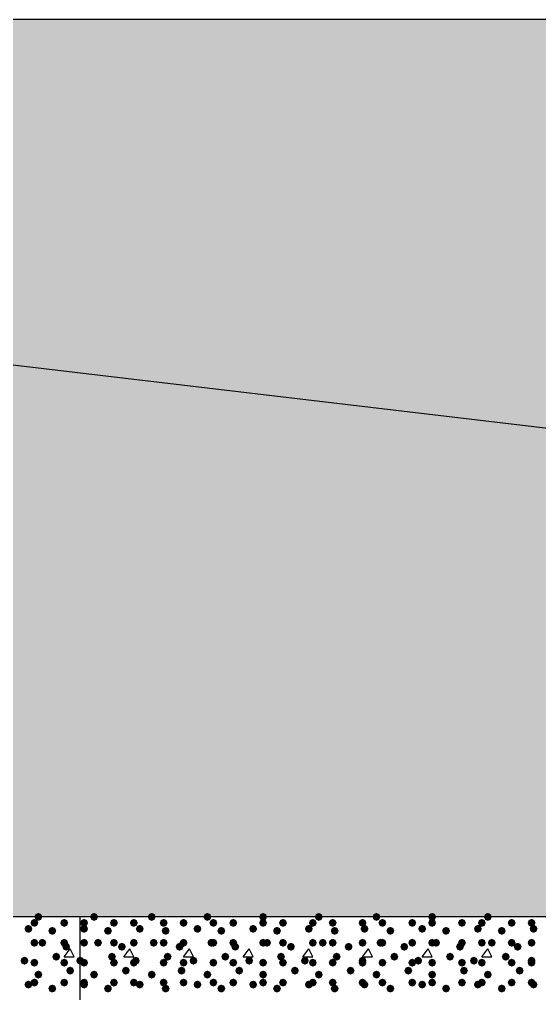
# Model space of a CAD drawing. Header units: millimetres. Extents: x 0 to 420, y 0 to 297.
# Drawn here: x 279.42 to 290.49, y 199.62 to 220.34 of the extents above; entities that cross this region are included whole.
import ezdxf

# ---------------------------------------------------------------- set-up
doc = ezdxf.new("R2010")
doc.units = ezdxf.units.MM
doc.layers.get('0').update_dxf_attribs({"linetype": 'CONTINUOUS'})

msp = doc.modelspace()

# ---------------------------------------------------------------- hatches: boundary and pattern name
at = {"true_color": 0x000008}
h = msp.add_hatch(color=0, dxfattribs=at)
h.paths.add_polyline_path([(378.544667, 220.345), (217.17, 220.345), (378.544667, 201.252667)], flags=0)
h.paths.add_polyline_path([(217.17, 220.345), (378.544667, 201.252667), (217.17, 201.252667)], flags=0)
at = {"true_color": 0x000007}
for points in [[(279.908, 201.252667), (279.883129, 201.192871), (279.823333, 201.168), (279.763537, 201.192871), (279.738667, 201.252667), (279.763537, 201.312462), (279.823333, 201.337333), (279.883129, 201.312463)], [(279.696333, 200.998667), (279.671462, 200.938871), (279.611667, 200.914), (279.551871, 200.938871), (279.527, 200.998667), (279.551871, 201.058462), (279.611667, 201.083333), (279.671462, 201.058463)], [(279.823333, 201.125667), (279.798463, 201.065871), (279.738667, 201.041), (279.678871, 201.065871), (279.654, 201.125667), (279.678871, 201.185462), (279.738667, 201.210333), (279.798462, 201.185463)], [(280.204333, 200.956333), (280.179463, 200.896537), (280.119667, 200.871667), (280.059871, 200.896537), (280.035, 200.956333), (280.059871, 201.016129), (280.119667, 201.041), (280.179462, 201.016129)], [(280.458333, 201.125667), (280.433463, 201.065871), (280.373667, 201.041), (280.313871, 201.065871), (280.289, 201.125667), (280.313871, 201.185462), (280.373667, 201.210333), (280.433462, 201.185463)], [(279.823333, 200.702333), (279.798463, 200.642537), (279.738667, 200.617667), (279.678871, 200.642537), (279.654, 200.702333), (279.678871, 200.762129), (279.738667, 200.787), (279.798462, 200.762129)], [(279.992667, 200.702333), (279.967796, 200.642537), (279.908, 200.617667), (279.848204, 200.642537), (279.823333, 200.702333), (279.848204, 200.762129), (279.908, 200.787), (279.967796, 200.762129)], [(280.458333, 200.702333), (280.433463, 200.642537), (280.373667, 200.617667), (280.313871, 200.642537), (280.289, 200.702333), (280.313871, 200.762129), (280.373667, 200.787), (280.433462, 200.762129)], [(280.500667, 200.617667), (280.475796, 200.557871), (280.416, 200.533), (280.356204, 200.557871), (280.331333, 200.617667), (280.356204, 200.677462), (280.416, 200.702333), (280.475796, 200.677463)], [(279.611667, 200.321333), (279.586796, 200.261537), (279.527, 200.236667), (279.467204, 200.261537), (279.442333, 200.321333), (279.467204, 200.381129), (279.527, 200.406), (279.586796, 200.381129)], [(280.289, 200.406), (280.264129, 200.346204), (280.204333, 200.321333), (280.144538, 200.346204), (280.119667, 200.406), (280.144537, 200.465796), (280.204333, 200.490667), (280.264129, 200.465796)], [(280.797, 200.321333), (280.772129, 200.261537), (280.712333, 200.236667), (280.652537, 200.261537), (280.627667, 200.321333), (280.652537, 200.381129), (280.712333, 200.406), (280.772129, 200.381129)], [(279.823333, 200.279), (279.798463, 200.219204), (279.738667, 200.194333), (279.678871, 200.219204), (279.654, 200.279), (279.678871, 200.338796), (279.738667, 200.363667), (279.798462, 200.338796)], [(280.458333, 200.279), (280.433463, 200.219204), (280.373667, 200.194333), (280.313871, 200.219204), (280.289, 200.279), (280.313871, 200.338796), (280.373667, 200.363667), (280.433462, 200.338796)], [(280.585333, 200.109667), (280.560462, 200.049871), (280.500667, 200.025), (280.440871, 200.049871), (280.416, 200.109667), (280.440871, 200.169462), (280.500667, 200.194333), (280.560462, 200.169463)], [(279.908, 200.025), (279.883129, 199.965204), (279.823333, 199.940333), (279.763537, 199.965204), (279.738667, 200.025), (279.763537, 200.084796), (279.823333, 200.109667), (279.883129, 200.084796)], [(279.696333, 199.813333), (279.671462, 199.753537), (279.611667, 199.728667), (279.551871, 199.753537), (279.527, 199.813333), (279.551871, 199.873129), (279.611667, 199.898), (279.671462, 199.873129)], [(279.823333, 199.855667), (279.798463, 199.795871), (279.738667, 199.771), (279.678871, 199.795871), (279.654, 199.855667), (279.678871, 199.915462), (279.738667, 199.940333), (279.798462, 199.915463)], [(280.204333, 199.728667), (280.179463, 199.668871), (280.119667, 199.644), (280.059871, 199.668871), (280.035, 199.728667), (280.059871, 199.788462), (280.119667, 199.813333), (280.179462, 199.788463)], [(280.458333, 199.855667), (280.433463, 199.795871), (280.373667, 199.771), (280.313871, 199.795871), (280.289, 199.855667), (280.313871, 199.915462), (280.373667, 199.940333), (280.433462, 199.915463)]]:
    msp.add_hatch(color=0, dxfattribs=at).paths.add_polyline_path(points, flags=0)
at = {"true_color": 0x000008}
for points in [[(281.093333, 201.252667), (281.068463, 201.192871), (281.008667, 201.168), (280.948871, 201.192871), (280.924, 201.252667), (280.948871, 201.312462), (281.008667, 201.337333), (281.068462, 201.312463)], [(282.321, 201.252667), (282.296129, 201.192871), (282.236333, 201.168), (282.176537, 201.192871), (282.151667, 201.252667), (282.176537, 201.312462), (282.236333, 201.337333), (282.296129, 201.312463)], [(283.506333, 201.252667), (283.481462, 201.192871), (283.421667, 201.168), (283.361871, 201.192871), (283.337, 201.252667), (283.361871, 201.312462), (283.421667, 201.337333), (283.481462, 201.312463)], [(284.691667, 201.252667), (284.666796, 201.192871), (284.607, 201.168), (284.547204, 201.192871), (284.522333, 201.252667), (284.547204, 201.312462), (284.607, 201.337333), (284.666796, 201.312463)], [(285.877, 201.252667), (285.852129, 201.192871), (285.792333, 201.168), (285.732538, 201.192871), (285.707667, 201.252667), (285.732537, 201.312462), (285.792333, 201.337333), (285.852129, 201.312463)], [(287.104667, 201.252667), (287.079796, 201.192871), (287.02, 201.168), (286.960204, 201.192871), (286.935333, 201.252667), (286.960204, 201.312462), (287.02, 201.337333), (287.079796, 201.312463)], [(288.29, 201.252667), (288.265129, 201.192871), (288.205333, 201.168), (288.145538, 201.192871), (288.120667, 201.252667), (288.145537, 201.312462), (288.205333, 201.337333), (288.265129, 201.312463)], [(289.475333, 201.252667), (289.450462, 201.192871), (289.390667, 201.168), (289.330871, 201.192871), (289.306, 201.252667), (289.330871, 201.312462), (289.390667, 201.337333), (289.450462, 201.312463)], [(280.881667, 201.125667), (280.856796, 201.065871), (280.797, 201.041), (280.737204, 201.065871), (280.712333, 201.125667), (280.737204, 201.185462), (280.797, 201.210333), (280.856796, 201.185463)], [(280.881667, 200.998667), (280.856796, 200.938871), (280.797, 200.914), (280.737204, 200.938871), (280.712333, 200.998667), (280.737204, 201.058462), (280.797, 201.083333), (280.856796, 201.058463)], [(281.389667, 200.956333), (281.364796, 200.896537), (281.305, 200.871667), (281.245204, 200.896537), (281.220333, 200.956333), (281.245204, 201.016129), (281.305, 201.041), (281.364796, 201.016129)], [(281.516667, 201.125667), (281.491796, 201.065871), (281.432, 201.041), (281.372204, 201.065871), (281.347333, 201.125667), (281.372204, 201.185462), (281.432, 201.210333), (281.491796, 201.185463)], [(281.94, 201.125667), (281.915129, 201.065871), (281.855333, 201.041), (281.795538, 201.065871), (281.770667, 201.125667), (281.795537, 201.185462), (281.855333, 201.210333), (281.915129, 201.185463)], [(282.067, 200.998667), (282.042129, 200.938871), (281.982333, 200.914), (281.922538, 200.938871), (281.897667, 200.998667), (281.922537, 201.058462), (281.982333, 201.083333), (282.042129, 201.058463)], [(282.575, 201.125667), (282.550129, 201.065871), (282.490333, 201.041), (282.430538, 201.065871), (282.405667, 201.125667), (282.430537, 201.185462), (282.490333, 201.210333), (282.550129, 201.185463)], [(282.617333, 200.956333), (282.592463, 200.896537), (282.532667, 200.871667), (282.472871, 200.896537), (282.448, 200.956333), (282.472871, 201.016129), (282.532667, 201.041), (282.592462, 201.016129)], [(282.998333, 201.125667), (282.973462, 201.065871), (282.913667, 201.041), (282.853871, 201.065871), (282.829, 201.125667), (282.853871, 201.185462), (282.913667, 201.210333), (282.973462, 201.185463)], [(283.294667, 200.998667), (283.269796, 200.938871), (283.21, 200.914), (283.150204, 200.938871), (283.125333, 200.998667), (283.150204, 201.058462), (283.21, 201.083333), (283.269796, 201.058463)], [(283.633333, 201.125667), (283.608462, 201.065871), (283.548667, 201.041), (283.488871, 201.065871), (283.464, 201.125667), (283.488871, 201.185462), (283.548667, 201.210333), (283.608462, 201.185463)], [(283.802667, 200.956333), (283.777796, 200.896537), (283.718, 200.871667), (283.658204, 200.896537), (283.633333, 200.956333), (283.658204, 201.016129), (283.718, 201.041), (283.777796, 201.016129)], [(284.056667, 201.125667), (284.031796, 201.065871), (283.972, 201.041), (283.912204, 201.065871), (283.887333, 201.125667), (283.912204, 201.185462), (283.972, 201.210333), (284.031796, 201.185463)], [(284.48, 200.998667), (284.455129, 200.938871), (284.395333, 200.914), (284.335537, 200.938871), (284.310667, 200.998667), (284.335537, 201.058462), (284.395333, 201.083333), (284.455129, 201.058463)], [(284.691667, 201.125667), (284.666796, 201.065871), (284.607, 201.041), (284.547204, 201.065871), (284.522333, 201.125667), (284.547204, 201.185462), (284.607, 201.210333), (284.666796, 201.185463)], [(284.988, 200.956333), (284.963129, 200.896537), (284.903333, 200.871667), (284.843538, 200.896537), (284.818667, 200.956333), (284.843537, 201.016129), (284.903333, 201.041), (284.963129, 201.016129)], [(285.115, 201.125667), (285.090129, 201.065871), (285.030333, 201.041), (284.970537, 201.065871), (284.945667, 201.125667), (284.970537, 201.185462), (285.030333, 201.210333), (285.090129, 201.185463)], [(285.665333, 200.998667), (285.640463, 200.938871), (285.580667, 200.914), (285.520871, 200.938871), (285.496, 200.998667), (285.520871, 201.058462), (285.580667, 201.083333), (285.640462, 201.058463)], [(285.75, 201.125667), (285.725129, 201.065871), (285.665333, 201.041), (285.605537, 201.065871), (285.580667, 201.125667), (285.605537, 201.185462), (285.665333, 201.210333), (285.725129, 201.185463)], [(286.173333, 201.125667), (286.148462, 201.065871), (286.088667, 201.041), (286.028871, 201.065871), (286.004, 201.125667), (286.028871, 201.185462), (286.088667, 201.210333), (286.148462, 201.185463)], [(286.215667, 200.956333), (286.190796, 200.896537), (286.131, 200.871667), (286.071204, 200.896537), (286.046333, 200.956333), (286.071204, 201.016129), (286.131, 201.041), (286.190796, 201.016129)], [(286.808333, 201.125667), (286.783462, 201.065871), (286.723667, 201.041), (286.663871, 201.065871), (286.639, 201.125667), (286.663871, 201.185462), (286.723667, 201.210333), (286.783462, 201.185463)], [(286.850667, 200.998667), (286.825796, 200.938871), (286.766, 200.914), (286.706204, 200.938871), (286.681333, 200.998667), (286.706204, 201.058462), (286.766, 201.083333), (286.825796, 201.058463)], [(287.231667, 201.125667), (287.206796, 201.065871), (287.147, 201.041), (287.087204, 201.065871), (287.062333, 201.125667), (287.087204, 201.185462), (287.147, 201.210333), (287.206796, 201.185463)], [(287.401, 200.956333), (287.376129, 200.896537), (287.316333, 200.871667), (287.256537, 200.896537), (287.231667, 200.956333), (287.256537, 201.016129), (287.316333, 201.041), (287.376129, 201.016129)], [(287.866667, 201.125667), (287.841796, 201.065871), (287.782, 201.041), (287.722204, 201.065871), (287.697333, 201.125667), (287.722204, 201.185462), (287.782, 201.210333), (287.841796, 201.185463)], [(288.078333, 200.998667), (288.053463, 200.938871), (287.993667, 200.914), (287.933871, 200.938871), (287.909, 200.998667), (287.933871, 201.058462), (287.993667, 201.083333), (288.053462, 201.058463)], [(288.29, 201.125667), (288.265129, 201.065871), (288.205333, 201.041), (288.145538, 201.065871), (288.120667, 201.125667), (288.145537, 201.185462), (288.205333, 201.210333), (288.265129, 201.185463)], [(288.586333, 200.956333), (288.561462, 200.896537), (288.501667, 200.871667), (288.441871, 200.896537), (288.417, 200.956333), (288.441871, 201.016129), (288.501667, 201.041), (288.561462, 201.016129)], [(288.925, 201.125667), (288.900129, 201.065871), (288.840333, 201.041), (288.780538, 201.065871), (288.755667, 201.125667), (288.780537, 201.185462), (288.840333, 201.210333), (288.900129, 201.185463)], [(289.263667, 200.998667), (289.238796, 200.938871), (289.179, 200.914), (289.119204, 200.938871), (289.094333, 200.998667), (289.119204, 201.058462), (289.179, 201.083333), (289.238796, 201.058463)], [(289.348333, 201.125667), (289.323463, 201.065871), (289.263667, 201.041), (289.203871, 201.065871), (289.179, 201.125667), (289.203871, 201.185462), (289.263667, 201.210333), (289.323462, 201.185463)], [(289.771667, 200.956333), (289.746796, 200.896537), (289.687, 200.871667), (289.627204, 200.896537), (289.602333, 200.956333), (289.627204, 201.016129), (289.687, 201.041), (289.746796, 201.016129)], [(289.983333, 201.125667), (289.958463, 201.065871), (289.898667, 201.041), (289.838871, 201.065871), (289.814, 201.125667), (289.838871, 201.185462), (289.898667, 201.210333), (289.958462, 201.185463)], [(290.406667, 201.125667), (290.381796, 201.065871), (290.322, 201.041), (290.262204, 201.065871), (290.237333, 201.125667), (290.262204, 201.185462), (290.322, 201.210333), (290.381796, 201.185463)], [(290.449, 200.998667), (290.424129, 200.938871), (290.364333, 200.914), (290.304537, 200.938871), (290.279667, 200.998667), (290.304537, 201.058462), (290.364333, 201.083333), (290.424129, 201.058463)], [(280.881667, 200.702333), (280.856796, 200.642537), (280.797, 200.617667), (280.737204, 200.642537), (280.712333, 200.702333), (280.737204, 200.762129), (280.797, 200.787), (280.856796, 200.762129)], [(281.178, 200.702333), (281.153129, 200.642537), (281.093333, 200.617667), (281.033537, 200.642537), (281.008667, 200.702333), (281.033537, 200.762129), (281.093333, 200.787), (281.153129, 200.762129)], [(281.516667, 200.702333), (281.491796, 200.642537), (281.432, 200.617667), (281.372204, 200.642537), (281.347333, 200.702333), (281.372204, 200.762129), (281.432, 200.787), (281.491796, 200.762129)], [(281.686, 200.617667), (281.661129, 200.557871), (281.601333, 200.533), (281.541538, 200.557871), (281.516667, 200.617667), (281.541537, 200.677462), (281.601333, 200.702333), (281.661129, 200.677463)], [(281.94, 200.702333), (281.915129, 200.642537), (281.855333, 200.617667), (281.795538, 200.642537), (281.770667, 200.702333), (281.795537, 200.762129), (281.855333, 200.787), (281.915129, 200.762129)], [(282.363333, 200.702333), (282.338462, 200.642537), (282.278667, 200.617667), (282.218871, 200.642537), (282.194, 200.702333), (282.218871, 200.762129), (282.278667, 200.787), (282.338462, 200.762129)], [(282.575, 200.702333), (282.550129, 200.642537), (282.490333, 200.617667), (282.430538, 200.642537), (282.405667, 200.702333), (282.430537, 200.762129), (282.490333, 200.787), (282.550129, 200.762129)], [(282.913667, 200.617667), (282.888796, 200.557871), (282.829, 200.533), (282.769204, 200.557871), (282.744333, 200.617667), (282.769204, 200.677462), (282.829, 200.702333), (282.888796, 200.677463)], [(282.998333, 200.702333), (282.973462, 200.642537), (282.913667, 200.617667), (282.853871, 200.642537), (282.829, 200.702333), (282.853871, 200.762129), (282.913667, 200.787), (282.973462, 200.762129)], [(283.591, 200.702333), (283.566129, 200.642537), (283.506333, 200.617667), (283.446537, 200.642537), (283.421667, 200.702333), (283.446537, 200.762129), (283.506333, 200.787), (283.566129, 200.762129)], [(283.633333, 200.702333), (283.608462, 200.642537), (283.548667, 200.617667), (283.488871, 200.642537), (283.464, 200.702333), (283.488871, 200.762129), (283.548667, 200.787), (283.608462, 200.762129)], [(284.056667, 200.702333), (284.031796, 200.642537), (283.972, 200.617667), (283.912204, 200.642537), (283.887333, 200.702333), (283.912204, 200.762129), (283.972, 200.787), (284.031796, 200.762129)], [(284.099, 200.617667), (284.074129, 200.557871), (284.014333, 200.533), (283.954538, 200.557871), (283.929667, 200.617667), (283.954537, 200.677462), (284.014333, 200.702333), (284.074129, 200.677463)], [(284.691667, 200.702333), (284.666796, 200.642537), (284.607, 200.617667), (284.547204, 200.642537), (284.522333, 200.702333), (284.547204, 200.762129), (284.607, 200.787), (284.666796, 200.762129)], [(284.776333, 200.702333), (284.751463, 200.642537), (284.691667, 200.617667), (284.631871, 200.642537), (284.607, 200.702333), (284.631871, 200.762129), (284.691667, 200.787), (284.751462, 200.762129)], [(285.115, 200.702333), (285.090129, 200.642537), (285.030333, 200.617667), (284.970537, 200.642537), (284.945667, 200.702333), (284.970537, 200.762129), (285.030333, 200.787), (285.090129, 200.762129)], [(285.284333, 200.617667), (285.259462, 200.557871), (285.199667, 200.533), (285.139871, 200.557871), (285.115, 200.617667), (285.139871, 200.677462), (285.199667, 200.702333), (285.259462, 200.677463)], [(285.75, 200.702333), (285.725129, 200.642537), (285.665333, 200.617667), (285.605537, 200.642537), (285.580667, 200.702333), (285.605537, 200.762129), (285.665333, 200.787), (285.725129, 200.762129)], [(285.961667, 200.702333), (285.936796, 200.642537), (285.877, 200.617667), (285.817204, 200.642537), (285.792333, 200.702333), (285.817204, 200.762129), (285.877, 200.787), (285.936796, 200.762129)], [(286.173333, 200.702333), (286.148462, 200.642537), (286.088667, 200.617667), (286.028871, 200.642537), (286.004, 200.702333), (286.028871, 200.762129), (286.088667, 200.787), (286.148462, 200.762129)], [(286.512, 200.617667), (286.487129, 200.557871), (286.427333, 200.533), (286.367538, 200.557871), (286.342667, 200.617667), (286.367537, 200.677462), (286.427333, 200.702333), (286.487129, 200.677463)], [(286.808333, 200.702333), (286.783462, 200.642537), (286.723667, 200.617667), (286.663871, 200.642537), (286.639, 200.702333), (286.663871, 200.762129), (286.723667, 200.787), (286.783462, 200.762129)], [(287.189333, 200.702333), (287.164462, 200.642537), (287.104667, 200.617667), (287.044871, 200.642537), (287.02, 200.702333), (287.044871, 200.762129), (287.104667, 200.787), (287.164462, 200.762129)], [(287.231667, 200.702333), (287.206796, 200.642537), (287.147, 200.617667), (287.087204, 200.642537), (287.062333, 200.702333), (287.087204, 200.762129), (287.147, 200.787), (287.206796, 200.762129)], [(287.697333, 200.617667), (287.672462, 200.557871), (287.612667, 200.533), (287.552871, 200.557871), (287.528, 200.617667), (287.552871, 200.677462), (287.612667, 200.702333), (287.672462, 200.677463)], [(287.866667, 200.702333), (287.841796, 200.642537), (287.782, 200.617667), (287.722204, 200.642537), (287.697333, 200.702333), (287.722204, 200.762129), (287.782, 200.787), (287.841796, 200.762129)], [(288.29, 200.702333), (288.265129, 200.642537), (288.205333, 200.617667), (288.145538, 200.642537), (288.120667, 200.702333), (288.145537, 200.762129), (288.205333, 200.787), (288.265129, 200.762129)], [(288.374667, 200.702333), (288.349796, 200.642537), (288.29, 200.617667), (288.230204, 200.642537), (288.205333, 200.702333), (288.230204, 200.762129), (288.29, 200.787), (288.349796, 200.762129)], [(288.882667, 200.617667), (288.857796, 200.557871), (288.798, 200.533), (288.738204, 200.557871), (288.713333, 200.617667), (288.738204, 200.677462), (288.798, 200.702333), (288.857796, 200.677463)], [(288.925, 200.702333), (288.900129, 200.642537), (288.840333, 200.617667), (288.780538, 200.642537), (288.755667, 200.702333), (288.780537, 200.762129), (288.840333, 200.787), (288.900129, 200.762129)], [(289.348333, 200.702333), (289.323463, 200.642537), (289.263667, 200.617667), (289.203871, 200.642537), (289.179, 200.702333), (289.203871, 200.762129), (289.263667, 200.787), (289.323462, 200.762129)], [(289.56, 200.702333), (289.535129, 200.642537), (289.475333, 200.617667), (289.415538, 200.642537), (289.390667, 200.702333), (289.415537, 200.762129), (289.475333, 200.787), (289.535129, 200.762129)], [(289.983333, 200.702333), (289.958463, 200.642537), (289.898667, 200.617667), (289.838871, 200.642537), (289.814, 200.702333), (289.838871, 200.762129), (289.898667, 200.787), (289.958462, 200.762129)], [(290.110333, 200.617667), (290.085463, 200.557871), (290.025667, 200.533), (289.965871, 200.557871), (289.941, 200.617667), (289.965871, 200.677462), (290.025667, 200.702333), (290.085462, 200.677463)], [(290.406667, 200.702333), (290.381796, 200.642537), (290.322, 200.617667), (290.262204, 200.642537), (290.237333, 200.702333), (290.262204, 200.762129), (290.322, 200.787), (290.381796, 200.762129)], [(281.474333, 200.406), (281.449462, 200.346204), (281.389667, 200.321333), (281.329871, 200.346204), (281.305, 200.406), (281.329871, 200.465796), (281.389667, 200.490667), (281.449462, 200.465796)], [(281.982333, 200.321333), (281.957463, 200.261537), (281.897667, 200.236667), (281.837871, 200.261537), (281.813, 200.321333), (281.837871, 200.381129), (281.897667, 200.406), (281.957462, 200.381129)], [(282.659667, 200.406), (282.634796, 200.346204), (282.575, 200.321333), (282.515204, 200.346204), (282.490333, 200.406), (282.515204, 200.465796), (282.575, 200.490667), (282.634796, 200.465796)], [(283.21, 200.321333), (283.185129, 200.261537), (283.125333, 200.236667), (283.065538, 200.261537), (283.040667, 200.321333), (283.065537, 200.381129), (283.125333, 200.406), (283.185129, 200.381129)], [(283.887333, 200.406), (283.862462, 200.346204), (283.802667, 200.321333), (283.742871, 200.346204), (283.718, 200.406), (283.742871, 200.465796), (283.802667, 200.490667), (283.862462, 200.465796)], [(284.395333, 200.321333), (284.370463, 200.261537), (284.310667, 200.236667), (284.250871, 200.261537), (284.226, 200.321333), (284.250871, 200.381129), (284.310667, 200.406), (284.370462, 200.381129)], [(285.072667, 200.406), (285.047796, 200.346204), (284.988, 200.321333), (284.928204, 200.346204), (284.903333, 200.406), (284.928204, 200.465796), (284.988, 200.490667), (285.047796, 200.465796)], [(285.580667, 200.321333), (285.555796, 200.261537), (285.496, 200.236667), (285.436204, 200.261537), (285.411333, 200.321333), (285.436204, 200.381129), (285.496, 200.406), (285.555796, 200.381129)], [(286.258, 200.406), (286.233129, 200.346204), (286.173333, 200.321333), (286.113538, 200.346204), (286.088667, 200.406), (286.113537, 200.465796), (286.173333, 200.490667), (286.233129, 200.465796)], [(286.808333, 200.321333), (286.783462, 200.261537), (286.723667, 200.236667), (286.663871, 200.261537), (286.639, 200.321333), (286.663871, 200.381129), (286.723667, 200.406), (286.783462, 200.381129)], [(287.485667, 200.406), (287.460796, 200.346204), (287.401, 200.321333), (287.341204, 200.346204), (287.316333, 200.406), (287.341204, 200.465796), (287.401, 200.490667), (287.460796, 200.465796)], [(287.993667, 200.321333), (287.968796, 200.261537), (287.909, 200.236667), (287.849204, 200.261537), (287.824333, 200.321333), (287.849204, 200.381129), (287.909, 200.406), (287.968796, 200.381129)], [(288.671, 200.406), (288.646129, 200.346204), (288.586333, 200.321333), (288.526538, 200.346204), (288.501667, 200.406), (288.526537, 200.465796), (288.586333, 200.490667), (288.646129, 200.465796)], [(289.179, 200.321333), (289.154129, 200.261537), (289.094333, 200.236667), (289.034537, 200.261537), (289.009667, 200.321333), (289.034537, 200.381129), (289.094333, 200.406), (289.154129, 200.381129)], [(289.856333, 200.406), (289.831462, 200.346204), (289.771667, 200.321333), (289.711871, 200.346204), (289.687, 200.406), (289.711871, 200.465796), (289.771667, 200.490667), (289.831462, 200.465796)], [(290.406667, 200.321333), (290.381796, 200.261537), (290.322, 200.236667), (290.262204, 200.261537), (290.237333, 200.321333), (290.262204, 200.381129), (290.322, 200.406), (290.381796, 200.381129)], [(280.881667, 200.279), (280.856796, 200.219204), (280.797, 200.194333), (280.737204, 200.219204), (280.712333, 200.279), (280.737204, 200.338796), (280.797, 200.363667), (280.856796, 200.338796)], [(281.516667, 200.279), (281.491796, 200.219204), (281.432, 200.194333), (281.372204, 200.219204), (281.347333, 200.279), (281.372204, 200.338796), (281.432, 200.363667), (281.491796, 200.338796)], [(281.770667, 200.109667), (281.745796, 200.049871), (281.686, 200.025), (281.626204, 200.049871), (281.601333, 200.109667), (281.626204, 200.169462), (281.686, 200.194333), (281.745796, 200.169463)], [(281.94, 200.279), (281.915129, 200.219204), (281.855333, 200.194333), (281.795538, 200.219204), (281.770667, 200.279), (281.795537, 200.338796), (281.855333, 200.363667), (281.915129, 200.338796)], [(282.575, 200.279), (282.550129, 200.219204), (282.490333, 200.194333), (282.430538, 200.219204), (282.405667, 200.279), (282.430537, 200.338796), (282.490333, 200.363667), (282.550129, 200.338796)], [(282.956, 200.109667), (282.931129, 200.049871), (282.871333, 200.025), (282.811537, 200.049871), (282.786667, 200.109667), (282.811537, 200.169462), (282.871333, 200.194333), (282.931129, 200.169463)], [(282.998333, 200.279), (282.973462, 200.219204), (282.913667, 200.194333), (282.853871, 200.219204), (282.829, 200.279), (282.853871, 200.338796), (282.913667, 200.363667), (282.973462, 200.338796)], [(283.633333, 200.279), (283.608462, 200.219204), (283.548667, 200.194333), (283.488871, 200.219204), (283.464, 200.279), (283.488871, 200.338796), (283.548667, 200.363667), (283.608462, 200.338796)], [(284.056667, 200.279), (284.031796, 200.219204), (283.972, 200.194333), (283.912204, 200.219204), (283.887333, 200.279), (283.912204, 200.338796), (283.972, 200.363667), (284.031796, 200.338796)], [(284.183667, 200.109667), (284.158796, 200.049871), (284.099, 200.025), (284.039204, 200.049871), (284.014333, 200.109667), (284.039204, 200.169462), (284.099, 200.194333), (284.158796, 200.169463)], [(284.691667, 200.279), (284.666796, 200.219204), (284.607, 200.194333), (284.547204, 200.219204), (284.522333, 200.279), (284.547204, 200.338796), (284.607, 200.363667), (284.666796, 200.338796)], [(285.115, 200.279), (285.090129, 200.219204), (285.030333, 200.194333), (284.970537, 200.219204), (284.945667, 200.279), (284.970537, 200.338796), (285.030333, 200.363667), (285.090129, 200.338796)], [(285.369, 200.109667), (285.344129, 200.049871), (285.284333, 200.025), (285.224538, 200.049871), (285.199667, 200.109667), (285.224537, 200.169462), (285.284333, 200.194333), (285.344129, 200.169463)], [(285.75, 200.279), (285.725129, 200.219204), (285.665333, 200.194333), (285.605537, 200.219204), (285.580667, 200.279), (285.605537, 200.338796), (285.665333, 200.363667), (285.725129, 200.338796)], [(286.173333, 200.279), (286.148462, 200.219204), (286.088667, 200.194333), (286.028871, 200.219204), (286.004, 200.279), (286.028871, 200.338796), (286.088667, 200.363667), (286.148462, 200.338796)], [(286.554333, 200.109667), (286.529462, 200.049871), (286.469667, 200.025), (286.409871, 200.049871), (286.385, 200.109667), (286.409871, 200.169462), (286.469667, 200.194333), (286.529462, 200.169463)], [(286.808333, 200.279), (286.783462, 200.219204), (286.723667, 200.194333), (286.663871, 200.219204), (286.639, 200.279), (286.663871, 200.338796), (286.723667, 200.363667), (286.783462, 200.338796)], [(287.231667, 200.279), (287.206796, 200.219204), (287.147, 200.194333), (287.087204, 200.219204), (287.062333, 200.279), (287.087204, 200.338796), (287.147, 200.363667), (287.206796, 200.338796)], [(287.782, 200.109667), (287.757129, 200.049871), (287.697333, 200.025), (287.637538, 200.049871), (287.612667, 200.109667), (287.637537, 200.169462), (287.697333, 200.194333), (287.757129, 200.169463)], [(287.866667, 200.279), (287.841796, 200.219204), (287.782, 200.194333), (287.722204, 200.219204), (287.697333, 200.279), (287.722204, 200.338796), (287.782, 200.363667), (287.841796, 200.338796)], [(288.29, 200.279), (288.265129, 200.219204), (288.205333, 200.194333), (288.145538, 200.219204), (288.120667, 200.279), (288.145537, 200.338796), (288.205333, 200.363667), (288.265129, 200.338796)], [(288.925, 200.279), (288.900129, 200.219204), (288.840333, 200.194333), (288.780538, 200.219204), (288.755667, 200.279), (288.780537, 200.338796), (288.840333, 200.363667), (288.900129, 200.338796)], [(288.967333, 200.109667), (288.942462, 200.049871), (288.882667, 200.025), (288.822871, 200.049871), (288.798, 200.109667), (288.822871, 200.169462), (288.882667, 200.194333), (288.942462, 200.169463)], [(289.348333, 200.279), (289.323463, 200.219204), (289.263667, 200.194333), (289.203871, 200.219204), (289.179, 200.279), (289.203871, 200.338796), (289.263667, 200.363667), (289.323462, 200.338796)], [(289.983333, 200.279), (289.958463, 200.219204), (289.898667, 200.194333), (289.838871, 200.219204), (289.814, 200.279), (289.838871, 200.338796), (289.898667, 200.363667), (289.958462, 200.338796)], [(290.152667, 200.109667), (290.127796, 200.049871), (290.068, 200.025), (290.008204, 200.049871), (289.983333, 200.109667), (290.008204, 200.169462), (290.068, 200.194333), (290.127796, 200.169463)], [(290.406667, 200.279), (290.381796, 200.219204), (290.322, 200.194333), (290.262204, 200.219204), (290.237333, 200.279), (290.262204, 200.338796), (290.322, 200.363667), (290.381796, 200.338796)], [(281.093333, 200.025), (281.068463, 199.965204), (281.008667, 199.940333), (280.948871, 199.965204), (280.924, 200.025), (280.948871, 200.084796), (281.008667, 200.109667), (281.068462, 200.084796)], [(282.321, 200.025), (282.296129, 199.965204), (282.236333, 199.940333), (282.176537, 199.965204), (282.151667, 200.025), (282.176537, 200.084796), (282.236333, 200.109667), (282.296129, 200.084796)], [(283.506333, 200.025), (283.481462, 199.965204), (283.421667, 199.940333), (283.361871, 199.965204), (283.337, 200.025), (283.361871, 200.084796), (283.421667, 200.109667), (283.481462, 200.084796)], [(284.691667, 200.025), (284.666796, 199.965204), (284.607, 199.940333), (284.547204, 199.965204), (284.522333, 200.025), (284.547204, 200.084796), (284.607, 200.109667), (284.666796, 200.084796)], [(285.877, 200.025), (285.852129, 199.965204), (285.792333, 199.940333), (285.732538, 199.965204), (285.707667, 200.025), (285.732537, 200.084796), (285.792333, 200.109667), (285.852129, 200.084796)], [(287.104667, 200.025), (287.079796, 199.965204), (287.02, 199.940333), (286.960204, 199.965204), (286.935333, 200.025), (286.960204, 200.084796), (287.02, 200.109667), (287.079796, 200.084796)], [(288.29, 200.025), (288.265129, 199.965204), (288.205333, 199.940333), (288.145538, 199.965204), (288.120667, 200.025), (288.145537, 200.084796), (288.205333, 200.109667), (288.265129, 200.084796)], [(289.475333, 200.025), (289.450462, 199.965204), (289.390667, 199.940333), (289.330871, 199.965204), (289.306, 200.025), (289.330871, 200.084796), (289.390667, 200.109667), (289.450462, 200.084796)], [(280.881667, 199.855667), (280.856796, 199.795871), (280.797, 199.771), (280.737204, 199.795871), (280.712333, 199.855667), (280.737204, 199.915462), (280.797, 199.940333), (280.856796, 199.915463)], [(280.881667, 199.813333), (280.856796, 199.753537), (280.797, 199.728667), (280.737204, 199.753537), (280.712333, 199.813333), (280.737204, 199.873129), (280.797, 199.898), (280.856796, 199.873129)], [(281.389667, 199.728667), (281.364796, 199.668871), (281.305, 199.644), (281.245204, 199.668871), (281.220333, 199.728667), (281.245204, 199.788462), (281.305, 199.813333), (281.364796, 199.788463)], [(281.516667, 199.855667), (281.491796, 199.795871), (281.432, 199.771), (281.372204, 199.795871), (281.347333, 199.855667), (281.372204, 199.915462), (281.432, 199.940333), (281.491796, 199.915463)], [(281.94, 199.855667), (281.915129, 199.795871), (281.855333, 199.771), (281.795538, 199.795871), (281.770667, 199.855667), (281.795537, 199.915462), (281.855333, 199.940333), (281.915129, 199.915463)], [(282.067, 199.813333), (282.042129, 199.753537), (281.982333, 199.728667), (281.922538, 199.753537), (281.897667, 199.813333), (281.922537, 199.873129), (281.982333, 199.898), (282.042129, 199.873129)], [(282.575, 199.855667), (282.550129, 199.795871), (282.490333, 199.771), (282.430538, 199.795871), (282.405667, 199.855667), (282.430537, 199.915462), (282.490333, 199.940333), (282.550129, 199.915463)], [(282.617333, 199.728667), (282.592463, 199.668871), (282.532667, 199.644), (282.472871, 199.668871), (282.448, 199.728667), (282.472871, 199.788462), (282.532667, 199.813333), (282.592462, 199.788463)], [(282.998333, 199.855667), (282.973462, 199.795871), (282.913667, 199.771), (282.853871, 199.795871), (282.829, 199.855667), (282.853871, 199.915462), (282.913667, 199.940333), (282.973462, 199.915463)], [(283.294667, 199.813333), (283.269796, 199.753537), (283.21, 199.728667), (283.150204, 199.753537), (283.125333, 199.813333), (283.150204, 199.873129), (283.21, 199.898), (283.269796, 199.873129)], [(283.633333, 199.855667), (283.608462, 199.795871), (283.548667, 199.771), (283.488871, 199.795871), (283.464, 199.855667), (283.488871, 199.915462), (283.548667, 199.940333), (283.608462, 199.915463)], [(283.802667, 199.728667), (283.777796, 199.668871), (283.718, 199.644), (283.658204, 199.668871), (283.633333, 199.728667), (283.658204, 199.788462), (283.718, 199.813333), (283.777796, 199.788463)], [(284.056667, 199.855667), (284.031796, 199.795871), (283.972, 199.771), (283.912204, 199.795871), (283.887333, 199.855667), (283.912204, 199.915462), (283.972, 199.940333), (284.031796, 199.915463)], [(284.48, 199.813333), (284.455129, 199.753537), (284.395333, 199.728667), (284.335537, 199.753537), (284.310667, 199.813333), (284.335537, 199.873129), (284.395333, 199.898), (284.455129, 199.873129)], [(284.691667, 199.855667), (284.666796, 199.795871), (284.607, 199.771), (284.547204, 199.795871), (284.522333, 199.855667), (284.547204, 199.915462), (284.607, 199.940333), (284.666796, 199.915463)], [(284.988, 199.728667), (284.963129, 199.668871), (284.903333, 199.644), (284.843538, 199.668871), (284.818667, 199.728667), (284.843537, 199.788462), (284.903333, 199.813333), (284.963129, 199.788463)], [(285.115, 199.855667), (285.090129, 199.795871), (285.030333, 199.771), (284.970537, 199.795871), (284.945667, 199.855667), (284.970537, 199.915462), (285.030333, 199.940333), (285.090129, 199.915463)], [(285.665333, 199.813333), (285.640463, 199.753537), (285.580667, 199.728667), (285.520871, 199.753537), (285.496, 199.813333), (285.520871, 199.873129), (285.580667, 199.898), (285.640462, 199.873129)], [(285.75, 199.855667), (285.725129, 199.795871), (285.665333, 199.771), (285.605537, 199.795871), (285.580667, 199.855667), (285.605537, 199.915462), (285.665333, 199.940333), (285.725129, 199.915463)], [(286.173333, 199.855667), (286.148462, 199.795871), (286.088667, 199.771), (286.028871, 199.795871), (286.004, 199.855667), (286.028871, 199.915462), (286.088667, 199.940333), (286.148462, 199.915463)], [(286.215667, 199.728667), (286.190796, 199.668871), (286.131, 199.644), (286.071204, 199.668871), (286.046333, 199.728667), (286.071204, 199.788462), (286.131, 199.813333), (286.190796, 199.788463)], [(286.808333, 199.855667), (286.783462, 199.795871), (286.723667, 199.771), (286.663871, 199.795871), (286.639, 199.855667), (286.663871, 199.915462), (286.723667, 199.940333), (286.783462, 199.915463)], [(286.850667, 199.813333), (286.825796, 199.753537), (286.766, 199.728667), (286.706204, 199.753537), (286.681333, 199.813333), (286.706204, 199.873129), (286.766, 199.898), (286.825796, 199.873129)], [(287.231667, 199.855667), (287.206796, 199.795871), (287.147, 199.771), (287.087204, 199.795871), (287.062333, 199.855667), (287.087204, 199.915462), (287.147, 199.940333), (287.206796, 199.915463)], [(287.401, 199.728667), (287.376129, 199.668871), (287.316333, 199.644), (287.256537, 199.668871), (287.231667, 199.728667), (287.256537, 199.788462), (287.316333, 199.813333), (287.376129, 199.788463)], [(287.866667, 199.855667), (287.841796, 199.795871), (287.782, 199.771), (287.722204, 199.795871), (287.697333, 199.855667), (287.722204, 199.915462), (287.782, 199.940333), (287.841796, 199.915463)], [(288.078333, 199.813333), (288.053463, 199.753537), (287.993667, 199.728667), (287.933871, 199.753537), (287.909, 199.813333), (287.933871, 199.873129), (287.993667, 199.898), (288.053462, 199.873129)], [(288.29, 199.855667), (288.265129, 199.795871), (288.205333, 199.771), (288.145538, 199.795871), (288.120667, 199.855667), (288.145537, 199.915462), (288.205333, 199.940333), (288.265129, 199.915463)], [(288.586333, 199.728667), (288.561462, 199.668871), (288.501667, 199.644), (288.441871, 199.668871), (288.417, 199.728667), (288.441871, 199.788462), (288.501667, 199.813333), (288.561462, 199.788463)], [(288.925, 199.855667), (288.900129, 199.795871), (288.840333, 199.771), (288.780538, 199.795871), (288.755667, 199.855667), (288.780537, 199.915462), (288.840333, 199.940333), (288.900129, 199.915463)], [(289.263667, 199.813333), (289.238796, 199.753537), (289.179, 199.728667), (289.119204, 199.753537), (289.094333, 199.813333), (289.119204, 199.873129), (289.179, 199.898), (289.238796, 199.873129)], [(289.348333, 199.855667), (289.323463, 199.795871), (289.263667, 199.771), (289.203871, 199.795871), (289.179, 199.855667), (289.203871, 199.915462), (289.263667, 199.940333), (289.323462, 199.915463)], [(289.771667, 199.728667), (289.746796, 199.668871), (289.687, 199.644), (289.627204, 199.668871), (289.602333, 199.728667), (289.627204, 199.788462), (289.687, 199.813333), (289.746796, 199.788463)], [(289.983333, 199.855667), (289.958463, 199.795871), (289.898667, 199.771), (289.838871, 199.795871), (289.814, 199.855667), (289.838871, 199.915462), (289.898667, 199.940333), (289.958462, 199.915463)], [(290.406667, 199.855667), (290.381796, 199.795871), (290.322, 199.771), (290.262204, 199.795871), (290.237333, 199.855667), (290.262204, 199.915462), (290.322, 199.940333), (290.381796, 199.915463)], [(290.449, 199.813333), (290.424129, 199.753537), (290.364333, 199.728667), (290.304537, 199.753537), (290.279667, 199.813333), (290.304537, 199.873129), (290.364333, 199.898), (290.424129, 199.873129)]]:
    msp.add_hatch(color=0, dxfattribs=at).paths.add_polyline_path(points, flags=0)

# ---------------------------------------------------------------- linework, layer by layer
at = {"color": 0, "true_color": 0x000007}
for points in [[(31.369, 201.252667), (31.369, 177.927), (379.603, 177.927), (379.603, 201.252667), (217.17, 201.252667), (217.17, 222.461667), (193.844333, 222.461667), (193.844333, 201.252667)], [(31.369, 201.252667), (31.369, 177.927), (379.603, 177.927), (379.603, 201.252667), (217.17, 201.252667), (217.17, 222.461667), (193.844333, 222.461667), (193.844333, 201.252667)], [(278.595667, 201.252667), (278.595667, 199.136), (280.712333, 199.136), (280.712333, 201.252667)]]:
    msp.add_lwpolyline(points, close=True, dxfattribs=at)
at = {"color": 0, "true_color": 0x000008}
for points in [[(378.544667, 220.345), (217.17, 220.345), (378.544667, 201.252667)], [(217.17, 220.345), (378.544667, 201.252667), (217.17, 201.252667)]]:
    msp.add_lwpolyline(points, close=True, dxfattribs=at)
at = {"color": 0, "true_color": 0x000007}
for points in [[(299.804667, 201.252667), (280.712333, 201.252667)], [(280.373667, 200.406), (280.500667, 200.575333)], [(280.373667, 200.406), (280.585333, 200.406)], [(280.585333, 200.406), (280.500667, 200.575333)]]:
    msp.add_lwpolyline(points, dxfattribs=at)
at = {"color": 0, "true_color": 0x000008}
for points in [[(281.643667, 200.406), (281.770667, 200.575333)], [(281.643667, 200.406), (281.855333, 200.406)], [(281.855333, 200.406), (281.770667, 200.575333)], [(282.913667, 200.406), (283.040667, 200.575333)], [(282.913667, 200.406), (283.125333, 200.406)], [(283.125333, 200.406), (283.040667, 200.575333)], [(284.183667, 200.406), (284.310667, 200.575333)], [(284.183667, 200.406), (284.395333, 200.406)], [(284.395333, 200.406), (284.310667, 200.575333)], [(285.453667, 200.406), (285.580667, 200.575333)], [(285.453667, 200.406), (285.665333, 200.406)], [(285.665333, 200.406), (285.580667, 200.575333)], [(286.723667, 200.406), (286.850667, 200.575333)], [(286.723667, 200.406), (286.935333, 200.406)], [(286.935333, 200.406), (286.850667, 200.575333)], [(287.993667, 200.406), (288.120667, 200.575333)], [(287.993667, 200.406), (288.205333, 200.406)], [(288.205333, 200.406), (288.120667, 200.575333)], [(289.263667, 200.406), (289.390667, 200.575333)], [(289.263667, 200.406), (289.475333, 200.406)], [(289.475333, 200.406), (289.390667, 200.575333)]]:
    msp.add_lwpolyline(points, dxfattribs=at)

doc.saveas('drawing.dxf')
